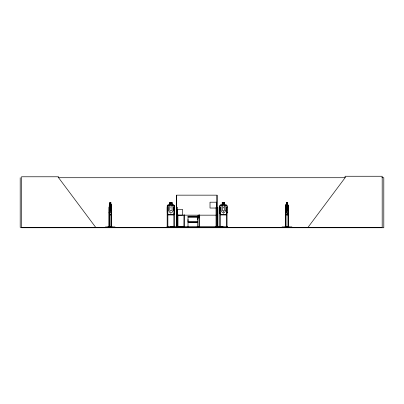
<?xml version="1.0" encoding="UTF-8"?>
<svg xmlns="http://www.w3.org/2000/svg" width="404" height="404" viewBox="0 0 404 404"><rect width="100%" height="100%" fill="white"/><g stroke="black" fill="none" stroke-linecap="round" stroke-linejoin="round"><path stroke-width="0.61" d="M197.364 221.761L188.006 221.761L188.017 219.463M197.359 219.463L197.359 217.165M172.75 227.28L180.25 227.255M214.014 227.28L221.513 227.255M110.403 207.873L110.438 207.873M111.332 214.256L111.504 212.408M110.752 204.939L111.332 204.939L111.61 205.808L111.342 214.867L109.428 214.867L109.186 212.418L109.524 214.787M105.353 227.321L115.079 227.321M112.6 226.942L112.615 227.321M286.774 207.873L286.82 207.873M287.901 214.867L288.269 212.408L287.85 214.867L288.188 212.423L288.168 205.808L287.84 204.939M288.299 212.423L287.976 214.867L285.684 214.867L287.401 204.939M110.449 213.479L110.454 213.302M281.936 227.321L292.047 227.321M289.011 226.942L289.032 227.321M286.825 213.479L286.805 213.272M109.535 204.939L109.211 205.853L109.186 227.321M109.267 212.418L109.524 205.025M285.8 214.787L285.411 212.418L285.411 205.823L285.714 204.939L286.426 204.939M285.446 205.853L285.79 204.939M285.441 226.594L285.431 227.321L285.487 205.823L285.8 205.025M170.806 207.873L170.841 207.676M223.387 207.666L223.498 207.949L223.362 207.676M170.862 203.187L170.978 203.464L170.841 203.197M174.523 212.408L173.705 214.787L168.039 214.787M223.387 203.187L223.498 203.464L223.362 203.197M227.043 212.408L226.225 214.787L220.564 214.787L219.827 212.408L219.827 205.853L220.564 205.025L226.225 205.025L227.043 205.843L227.043 227.321M166.68 227.321L167.044 227.22M191.703 227.321L192.208 227.255M308.02 227.321L345.107 177.72L345.107 176.26L382.189 176.26L382.189 227.321L20.2 227.321L20.2 177.72M199.627 216.978L198.889 217.806L197.167 217.806L198.394 216.988L198.394 215.261M110.438 204.56L110.423 204.278M170.907 213.524L170.836 213.272M223.427 213.524L223.356 213.272M58.115 177.72L345.299 177.72M381.906 177.72L383.8 177.72L383.8 227.74L21.503 227.74L21.503 176.78L58.59 176.78L58.59 177.72L95.672 227.321M109.994 202.561L110.802 202.561M286.38 202.561L287.33 202.561M110.671 202.97L110.201 202.97L110.201 203.793L110.671 203.793M286.774 204.278L286.805 204.53M170.831 204.53L170.912 204.283L170.806 204.56M223.351 204.53L223.432 204.283L223.326 204.56M110.045 204.939L109.439 204.939L109.287 205.823M287.284 204.939L287.966 204.939L288.269 205.843M109.449 205.025L111.322 205.025M285.724 205.025L287.956 205.025M111.61 205.808L111.61 212.423M288.168 205.808L288.315 227.321M109.408 207.313L108.949 207.313L108.949 227.321M111.236 207.313L111.484 227.321M174.523 207.313L173.846 207.313L173.846 226.7M176.361 207.313L176.629 207.313L176.624 226.801L176.361 226.801L176.366 195.157M176.71 207.313L177.391 207.313L177.391 226.594M216.731 207.313L216.049 207.313L216.049 226.594M217.63 207.313L217.897 207.313L217.887 226.801L217.63 226.801L217.635 195.157M227.043 207.313L226.366 207.313L226.366 227.321M285.471 207.313L285.729 207.313L285.759 227.321M288.249 207.313L288.506 207.313L288.517 227.321M110.822 210.439L110.075 210.439L110.075 205.843L110.802 205.843L110.802 210.439M286.355 210.439L287.254 210.439L287.254 205.843L286.38 205.843L286.38 210.439M111.408 214.261L109.928 204.939M109.449 214.787L111.322 214.787M285.724 214.787L287.956 214.787M177.275 215.16L182.487 215.16L182.487 209.322L177.275 209.322L177.285 226.7M177.336 215.165L216.731 215.165M188.006 216.241L197.364 216.241M187.941 216.559L197.43 216.559M187.941 216.847L197.43 216.847M197.248 217.887L198.925 217.887L199.707 217.009L199.707 215.211M187.941 222.084L197.43 222.084M187.941 222.367L197.43 222.367M108.888 226.594L109.469 226.594M111.549 226.594L110.964 226.594L110.979 227.321L111.024 214.817M174.604 226.594L167.933 226.801M176.285 226.594L183.876 226.801L183.956 214.817M183.876 226.594L184.709 226.594M199.702 226.594L197.112 226.801M216.807 226.594L215.973 226.801M217.549 226.594L217.978 226.594M219.619 226.594L226.291 226.801M285.411 226.594L286.032 226.594M288.572 226.594L287.946 226.594L287.981 227.321L288.012 212.943M109.186 226.801L111.252 226.801M285.759 226.801L288.224 226.801M227.124 226.907L227.538 227.321M223.483 211.373L223.331 211.62L223.473 211.403M199.687 227.255L200.197 227.321M184.779 227.255L185.128 227.321M197.334 216.973L198.101 216.903L197.44 215.716M284.987 227.27L284.966 226.917L284.946 227.321M107.828 226.907L107.823 227.321M287.89 204.939L288.193 205.843M111.257 204.939L111.585 205.843M111.246 205.025L111.504 205.843M285.446 212.408L285.779 214.867M109.211 212.408L109.524 214.867M291.885 227.321L291.885 226.907L282.088 226.907L282.093 227.321M288.355 226.594L288.355 227.321M288.168 226.594L288.224 227.321M287.33 205.025L287.36 202.48L286.35 202.48L285.911 210.439L286.38 212.408L287.254 212.408L287.724 210.439L287.284 202.48M286.426 202.48L286.456 205.025M285.971 214.817L286.002 226.801M285.815 226.594L285.815 227.321M285.714 212.317L285.663 227.321L285.628 226.594M227.124 227.321L227.124 226.594L226.291 226.594L226.291 227.321M226.967 226.594L226.967 227.321M226.447 226.594L226.447 227.321M222.952 227.321L222.952 226.7L170.114 226.7L170.114 227.321M221.543 226.7L221.518 227.321M220.377 226.7L220.377 207.313L219.7 207.313L219.7 226.7M216.731 226.594L216.731 195.157L176.71 195.157L176.71 226.594M199.627 214.817L199.616 226.7M198.945 214.817L198.94 226.7M197.359 221.761L197.364 217.165L188.006 217.165L188.006 221.761M197.364 227.119L197.364 222.685L188.006 222.685L188.006 227.119M184.633 214.817L184.633 226.7M177.962 214.817L177.962 226.7M174.523 226.7L174.523 205.843L173.705 205.025L168.039 205.025L167.301 205.853L167.301 212.408M171.523 226.7L171.523 227.321M167.933 227.321L167.933 226.594L167.099 226.594L167.099 227.321M167.852 227.321L167.852 207.313L167.175 207.313L167.175 227.321M167.776 226.594L167.776 227.321M167.256 226.594L167.256 227.321M114.948 227.321L114.948 226.907L105.469 226.942L105.484 227.321M111.509 226.594L111.534 227.321M111.373 226.594L111.337 227.321M111.272 214.817L111.252 227.321M111.236 214.817L111.236 226.7M110.827 204.939L110.827 202.48L109.969 202.48L109.969 204.939M110.752 202.48C110.832 205.782 111.787 209.09 110.802 212.408L110.075 212.408L109.681 210.439L110.075 202.561M110.721 202.561L110.721 205.025M110.045 202.48L109.994 205.025M109.408 212.943L109.433 227.321M109.297 226.594L109.262 227.321M109.1 226.594L109.065 227.321M58.59 227.321L58.59 227.74M170.801 211.469L170.806 211.449M110.403 203.394L110.408 203.363M286.774 203.394L286.779 203.363M174.604 212.423L173.76 214.867L167.978 214.867L167.221 212.418L167.221 205.823L168.003 204.939L169.68 204.939L169.68 202.48L172.144 202.48L172.144 204.939L173.735 204.939L174.604 205.808L174.604 212.423M227.129 212.423L226.28 214.867L220.503 214.867L219.741 212.418L219.741 205.823L220.523 204.939L222.205 204.939L222.205 202.48L224.664 202.48L224.664 204.939L226.26 204.939L227.129 205.808L227.129 212.423M173.291 210.439L172.064 212.408L169.766 212.408L168.534 210.439L168.534 205.843L169.766 205.025L169.766 202.561L172.064 202.561L172.064 205.025L173.291 205.843L173.291 210.439M225.816 210.439L224.584 212.408L222.286 212.408L221.054 210.439L221.054 205.843L222.286 205.025L222.286 202.561L224.584 202.561L224.584 205.025L225.816 205.843L225.816 210.439M216.685 202.202L210.014 202.202L210.014 208.04L216.685 208.04L216.685 202.202M171.649 202.97L170.175 202.97L170.175 203.793L171.649 203.793L171.649 202.97M224.175 202.97L222.695 202.97L222.695 203.793L224.175 203.793L224.175 202.97M287.098 202.97L286.537 202.97L286.537 203.793L287.098 203.793L287.098 202.97M172.064 205.843L169.766 205.843L169.766 210.439L172.064 210.439L172.064 205.843M224.584 205.843L222.286 205.843L222.286 210.439L224.584 210.439L224.584 205.843"/></g></svg>
